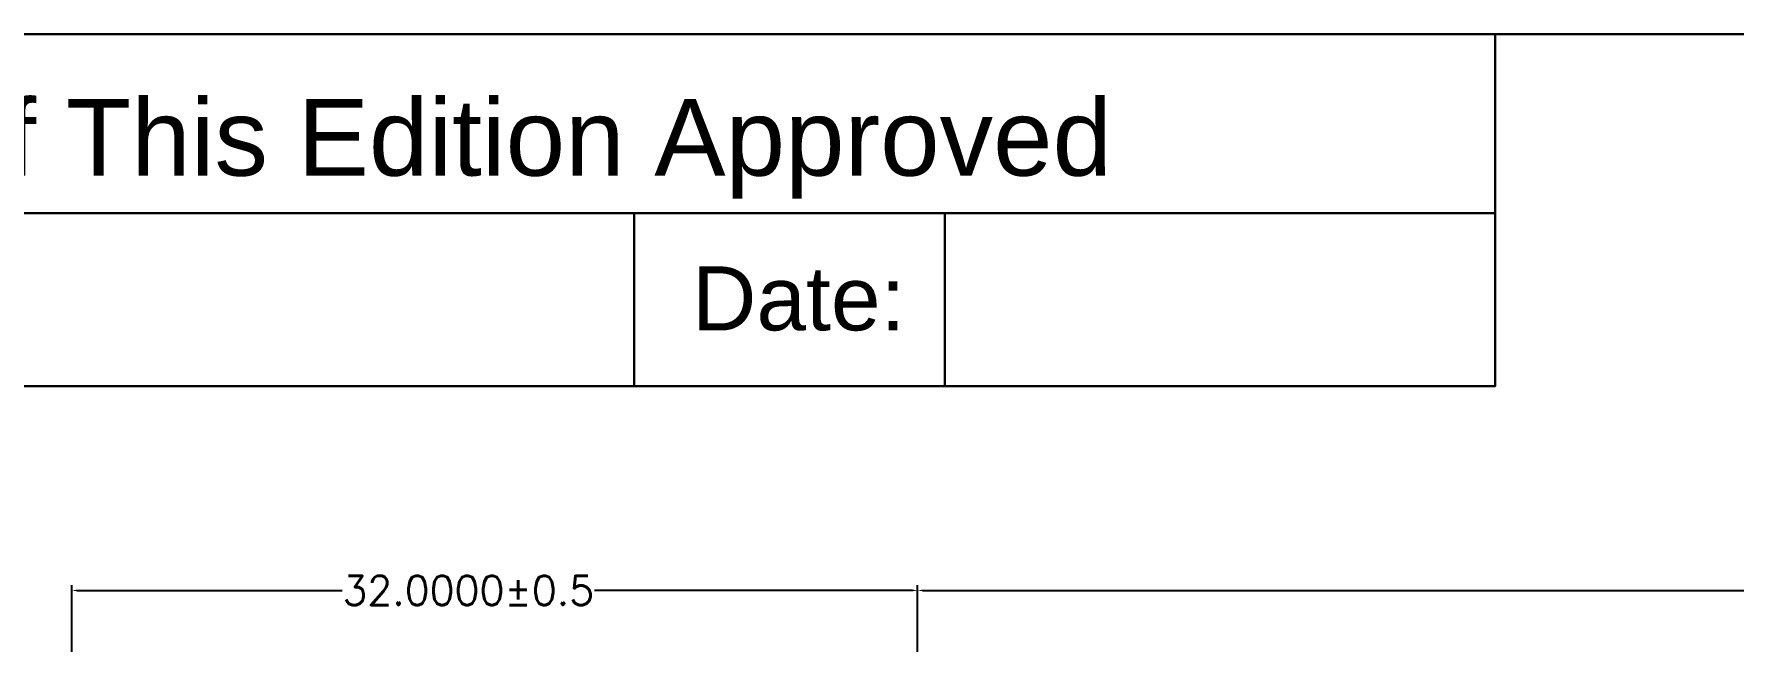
# Model space of a CAD drawing. Header units: millimetres. Extents: x 1979 to 4611, y 2266 to 2838.
# Drawn here: x 2674.1 to 2738.4, y 2765.9 to 2788.9 of the extents above; entities that cross this region are included whole.
import ezdxf

# ---------------------------------------------------------------- set-up
doc = ezdxf.new("R2010")
doc.units = ezdxf.units.MM
doc.layers.add('Dim', color=4, linetype='Continuous')
doc.layers.add('TEXT', color=7, linetype='Continuous', lineweight=30)
doc.styles.add('Arial', font='arial.ttf')
doc.styles.get("Standard").update_dxf_attribs({"font": 'txt.shx', "bigfont": 'gbcbig.shx'})
doc.dimstyles.get("Standard").update_dxf_attribs({"dimtxt": 1, "dimasz": 0.18, "dimexe": 0.18, "dimexo": 0.0625, "dimgap": 0.09, "dimtad": 0, "dimtih": 1, "dimtoh": 1, "dimdec": 4, "dimzin": 0, "dimdsep": 46, "dimtxsty": 'Standard', "dimcen": 0.09, "dimadec": 0, "dimazin": 0, "dimtfac": 1, "dimtdec": 4, "dimtofl": 0, "dimtmove": 0, "dimatfit": 3, "dimfxl": 0, "dimtolj": 1, "dimtzin": 0, "dimarcsym": 0})

# ---------------------------------------------------------------- blocks, each defined once
blk = doc.blocks.new('A$C6D9B0F57')
at = {"layer": 'TEXT', "color": 4, "lineweight": 30}
for p, q in [((0.034, 202.378), (89.385, 202.378)), ((52.763, 202.378), (52.763, 195.036)), ((65.971, 202.378), (65.971, 195.036))]:
    blk.add_line(p, q, dxfattribs=at)
blk.add_lwpolyline([(297, 0.068), (297, 210), (0.068, 210), (0.068, 0.068)], close=True, dxfattribs=at)
blk.add_lwpolyline([(0.068, 195.036), (89.385, 195.036), (89.385, 210)], dxfattribs=at)
at = {"layer": 'TEXT', "style": 'Arial'}
for s, height, p in [('All Pages Of This Edition Approved ', 3.25548, (2.062, 203.978)), ('Date:', 2.7209, (55.219, 197.402))]:
    blk.add_text(s, height=height, dxfattribs=at).set_placement(p)
blk = doc.blocks.new('*D122')
at = {"layer": 'Defpoints', "color": 0}
for p in [(2780.011, 2767.871), (2707.511, 2755.825), (2780.011, 2755.825)]:
    blk.add_point(p, dxfattribs=at)
at = {"layer": 'Dim', "color": 0, "lineweight": -2}
for p, q in [((2707.511, 2755.894), (2707.511, 2768.069)), ((2780.011, 2755.894), (2780.011, 2768.069)), ((2707.709, 2767.871), (2743.837, 2767.871)), ((2779.813, 2767.871), (2751.185, 2767.871))]:
    blk.add_line(p, q, dxfattribs=at)
at = {"layer": 'Dim', "color": 0}
for points in [[(2707.709, 2767.904), (2707.709, 2767.838), (2707.511, 2767.871)], [(2779.813, 2767.904), (2779.813, 2767.838), (2780.011, 2767.871)]]:
    blk.add_solid(points, dxfattribs=at)
at = {"layer": 'Dim', "color": 0, "lineweight": 15, "insert": (2747.511, 2767.871), "char_height": 1.1, "attachment_point": 5}
blk.add_mtext('\\A1;*72.5000', dxfattribs=at)
blk = doc.blocks.new('*D128')
at = {"layer": 'Defpoints', "color": 0}
for p in [(2675.511, 2767.871), (2707.511, 2755.825), (2675.511, 2745.525)]:
    blk.add_point(p, dxfattribs=at)
at = {"layer": 'Dim', "color": 0, "lineweight": -2}
for p, q in [((2675.511, 2745.594), (2675.511, 2768.069)), ((2707.511, 2755.894), (2707.511, 2768.069)), ((2675.709, 2767.871), (2685.737, 2767.871)), ((2707.313, 2767.871), (2695.285, 2767.871))]:
    blk.add_line(p, q, dxfattribs=at)
at = {"layer": 'Dim', "color": 0}
for points in [[(2675.709, 2767.904), (2675.709, 2767.838), (2675.511, 2767.871)], [(2707.313, 2767.904), (2707.313, 2767.838), (2707.511, 2767.871)]]:
    blk.add_solid(points, dxfattribs=at)
at = {"layer": 'Dim', "color": 0, "lineweight": 15, "insert": (2690.511, 2767.871), "char_height": 1.1, "attachment_point": 5}
blk.add_mtext('\\A1;32.0000±0.5', dxfattribs=at)

msp = doc.modelspace()

# ---------------------------------------------------------------- block references
at = {"layer": 'TEXT', "lineweight": 9, "xscale": 0.8895743999999013, "yscale": 0.8895743999999013, "zscale": 0.8895743999999013}
msp.add_blockref('A$C6D9B0F57', (2649.84791, 2602.10356), dxfattribs=at)

# ---------------------------------------------------------------- dimensions: what is measured, and where the dimension line sits
at = {"layer": 'Dim', "lineweight": 15}
dim = msp.add_linear_dim(base=(2675.51106, 2767.87107), p1=(2707.51106, 2755.82549), p2=(2675.51106, 2745.52549), angle=180, dimstyle='Standard', override={"dimscale": 1.1, "dimtol": 1, "dimlim": 0, "dimtp": 0.5, "dimtm": 0.5, "dimtfac": 1, "dimtdec": 1}, dxfattribs=at)
dim.commit()
dim.dimension.update_dxf_attribs({"geometry": '*D128', "text_midpoint": (2690.51106, 2767.87107), "dimtype": 160})
dim = msp.add_linear_dim(base=(2780.01106, 2767.87107), p1=(2707.51106, 2755.82549), p2=(2780.01106, 2755.82549), text='*<>', dimstyle='Standard', override={"dimscale": 1.1}, dxfattribs=at)
dim.commit()
dim.dimension.update_dxf_attribs({"geometry": '*D122', "text_midpoint": (2747.51106, 2767.87107), "dimtype": 160})

doc.saveas('drawing.dxf')
